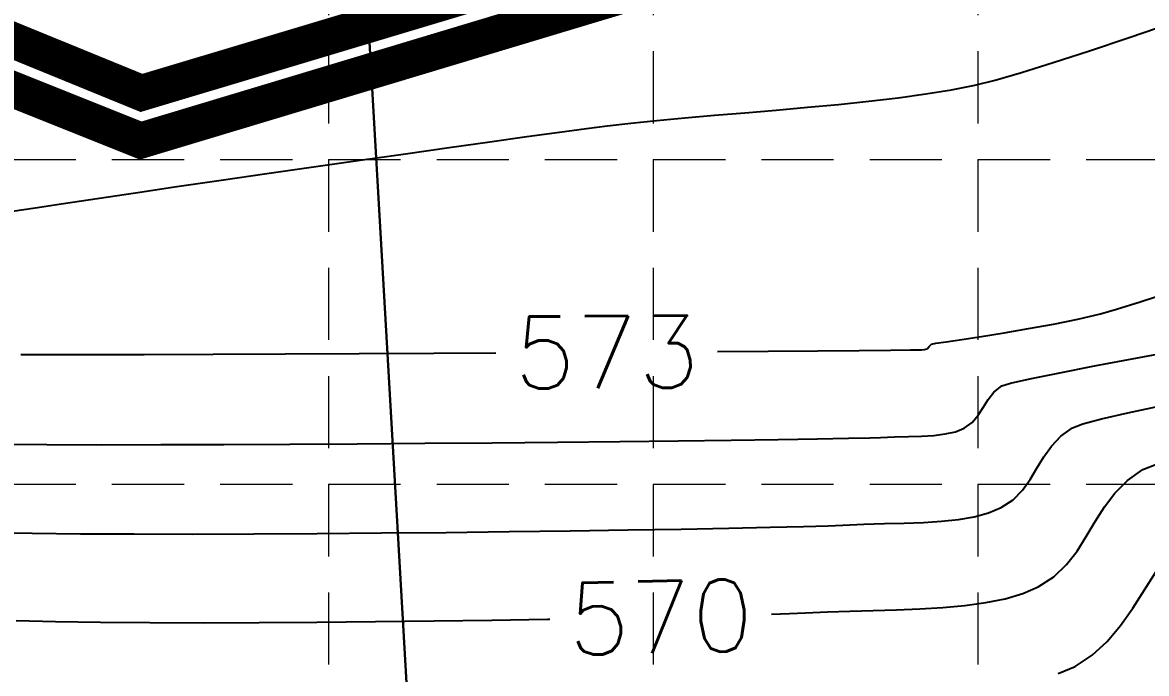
# Model space of a CAD drawing. Header units: inches. Extents: x 2547543 to 2548696, y 7125653 to 7126375.
# Drawn here: x 2548228.6 to 2548290.9, y 7125877.9 to 7125914 of the extents above; entities that cross this region are included whole.
import ezdxf

# ---------------------------------------------------------------- set-up
doc = ezdxf.new("R2010")
doc.units = ezdxf.units.IN
doc.header["$MEASUREMENT"] = 0
doc.linetypes.add('HIDDEN', pattern=[0.375, 0.25, -0.125])
for name, color, linetype in [('CONT-MJR', 6, 'Continuous'), ('CONT-MNR', 14, 'Continuous'), ('GRID', 254, 'HIDDEN'), ('LIMITS OF DISTURBANCE', 1, 'HIDDEN'), ('SILT FENCE', 200, 'Continuous'), ('V-AREA', 6, 'Continuous'), ('V-PROP-SUBD-N', 7, 'Continuous')]:
    doc.layers.add(name, color=color, linetype=linetype)
doc.styles.add('L80', font='simplex', dxfattribs={"height": 3.2})

msp = doc.modelspace()

# ---------------------------------------------------------------- linework, layer by layer
at = {"layer": 'CONT-MJR', "color": 35, "extrusion": (-0.3825174673738274, 0.9239482599983146, 0), "elevation": 5609187.199780092}
msp.add_lwpolyline([(-5080265.867834896, 570.0000000000005), (-5080266.671815611, 570.0000000000005)], dxfattribs=at)
at = {"layer": 'CONT-MJR', "color": 35, "elevation": 570}
for points in [[(2548289.866224305, 7125888.58923428), (2548290.727229306, 7125889.186591537)], [(2548288.586943418, 7125887.11725854), (2548289.168395529, 7125887.889277051)], [(2548288.075068416, 7125886.303717438), (2548288.586943418, 7125887.11725854)], [(2548287.585970963, 7125885.479192436), (2548288.075068416, 7125886.303717438)], [(2548285.787348328, 7125883.245100943), (2548286.488910478, 7125883.919345496)], [(2548283.091460358, 7125882.032331651), (2548284.066463885, 7125882.317921973)], [(2548273.233144483, 7125881.304726847), (2548274.489348946, 7125881.343023725)], [(2548274.489348946, 7125881.343023725), (2548275.776476912, 7125881.375207512)], [(2548275.776476912, 7125881.375207512), (2548277.075650205, 7125881.411856712)], [(2548277.075650205, 7125881.411856712), (2548278.367990647, 7125881.463549832)], [(2548280.856660269, 7125881.654381861), (2548282.015233093, 7125881.814677783)], [(2548228.276535604, 7125880.817860455), (2548230.456091742, 7125880.763804688)], [(2548230.456091742, 7125880.763804688), (2548232.943622445, 7125880.727739328)], [(2548232.943622445, 7125880.727739328), (2548235.687382437, 7125880.708052801)], [(2548235.687382437, 7125880.708052801), (2548238.635626439, 7125880.703133537)], [(2548238.635626439, 7125880.703133537), (2548241.736609172, 7125880.711369962)], [(2548241.736609172, 7125880.711369962), (2548244.938585358, 7125880.731150504)], [(2548254.633021851, 7125880.843641102), (2548257.721519066, 7125880.893482383)], [(2548257.721519066, 7125880.893482383), (2548257.854455603, 7125880.895901267)], [(2548272.026741701, 7125881.249738371), (2548273.233144483, 7125881.304726847)]]:
    msp.add_lwpolyline(points, dxfattribs=at)
at = {"layer": 'CONT-MJR', "color": 35, "extrusion": (0.7081826937931669, -0.7060292290067414, 0), "elevation": -3226430.844616457}
msp.add_lwpolyline([(6845597.117944852, 570), (6845598.106329961, 570)], dxfattribs=at)
at = {"layer": 'CONT-MJR', "color": 35, "extrusion": (0.8432504879433339, -0.5375208038609571, 0), "elevation": -1681466.940706686}
msp.add_lwpolyline([(7378663.044433443, 570.0000000000009), (7378663.999037351, 570.0000000000009)], dxfattribs=at)
at = {"layer": 'CONT-MJR', "color": 35, "extrusion": (0.7909669337525806, -0.6118588968953877, 0), "elevation": -2344425.123838667}
msp.add_lwpolyline([(7195530.314039715, 570), (7195531.268411757, 570)], dxfattribs=at)
at = {"layer": 'CONT-MJR', "color": 35, "extrusion": (0.545114146505517, -0.8383618355337759, 0), "elevation": -4584961.925139684}
msp.add_lwpolyline([(6020804.280450756, 570.0000000000009), (6020805.313397144, 570.0000000000009)], dxfattribs=at)
at = {"layer": 'CONT-MJR', "color": 35, "extrusion": (-0.3918443207226497, 0.9200315365885049, 0), "elevation": 5557505.819474719}
msp.add_lwpolyline([(-5136738.221748449, 570.0000000000009), (-5136739.150957482, 570.0000000000009)], dxfattribs=at)
at = {"layer": 'CONT-MJR', "color": 35, "extrusion": (0.1982247438900547, -0.9801565950957644, 0), "elevation": -6479347.506700194}
msp.add_lwpolyline([(3910241.521099945, 570.0000000000005), (3910242.619115578, 570.0000000000005)], dxfattribs=at)
at = {"layer": 'CONT-MJR', "color": 35, "extrusion": (0.06092698678525353, -0.9981422254775467, 0), "elevation": -6957384.260065115}
msp.add_lwpolyline([(2977702.727125459, 570.0000000000009), (2977703.996112365, 570.0000000000009)], dxfattribs=at)
at = {"layer": 'CONT-MJR', "color": 35, "extrusion": (0.09249276357452298, -0.9957133566877304, 0), "elevation": -6859638.00264752}
msp.add_lwpolyline([(3196448.545385842, 570.0000000000009), (3196449.772687053, 570.0000000000009)], dxfattribs=at)
at = {"layer": 'CONT-MJR', "color": 35, "extrusion": (0.009138663116004506, -0.9999582415463419, 0), "elevation": -7102295.613359426}
msp.add_lwpolyline([(2613259.551223993, 570.0000000000009), (2613262.802584127, 570.0000000000009)], dxfattribs=at)
at = {"layer": 'CONT-MJR', "color": 35, "extrusion": (0.01170656936786097, -0.9999314757690326, 0), "elevation": -7095561.221163953}
msp.add_lwpolyline([(2631493.190496353, 570), (2631496.439446242, 570)], dxfattribs=at)
at = {"layer": 'CONT-MJR', "color": 35, "extrusion": (0.01400509610245724, -0.9999019238321132, 0), "elevation": -7089493.413526136}
msp.add_lwpolyline([(2647800.161204288, 570.0000000000009), (2647803.356002497, 570.0000000000009)], dxfattribs=at)
at = {"layer": 'CONT-MJR', "color": 35, "extrusion": (0.03408554475353603, -0.9994189189918584, 0), "elevation": -7034881.285486774}
msp.add_lwpolyline([(2789678.927323905, 570.0000000000009), (2789679.919938446, 570.0000000000009)], dxfattribs=at)
at = {"layer": 'CONT-MJR', "color": 35, "extrusion": (0.04495985492995983, -0.9989887944540103, 0), "elevation": -7004105.578454188}
msp.add_lwpolyline([(2866072.888547434, 570), (2866073.787171928, 570)], dxfattribs=at)
at = {"layer": 'CONT-MNR', "color": 35}
for points, elevation in [([(2548289.953906524, 7125913.144659951), (2548292.299030502, 7125913.945598365)], 574), ([(2548283.997702373, 7125911.204919127), (2548285.754290048, 7125911.754445536)], 574), ([(2548282.53519829, 7125910.778946315), (2548283.997702373, 7125911.204919127)], 574), ([(2548272.130535509, 7125909.272344913), (2548273.852652333, 7125909.435540361)], 574), ([(2548273.852652333, 7125909.435540361), (2548275.536866716, 7125909.611314407)], 574), ([(2548268.668388456, 7125908.972448758), (2548270.394464723, 7125909.1189178)], 574), ([(2548261.026121735, 7125908.246115297), (2548262.342998195, 7125908.399947972)], 574), ([(2548262.342998195, 7125908.399947972), (2548263.789611578, 7125908.546687391)], 574), ([(2548258.384150574, 7125907.894114866), (2548259.881716216, 7125908.096401206)], 574), ([(2548249.853012203, 7125906.701011742), (2548252.267855624, 7125907.042704714)], 574), ([(2548242.173754431, 7125905.601499356), (2548244.756425336, 7125905.973320827)], 574), ([(2548239.634213575, 7125905.233811529), (2548242.173754431, 7125905.601499356)], 574), ([(2548229.317229515, 7125903.705465259), (2548230.89807606, 7125903.946161343)], 574), ([(2548289.255059367, 7125898.079315881), (2548290.574007209, 7125898.488774909)], 573), ([(2548287.119733965, 7125897.534389794), (2548288.380285955, 7125897.830449745)], 573), ([(2548284.384105455, 7125897.002453527), (2548285.766644561, 7125897.257197665)], 573), ([(2548280.690667041, 7125896.40871072), (2548281.783028983, 7125896.574629888)], 573), ([(2548251.421609967, 7125895.64511179), (2548254.864641086, 7125895.664452334)], 573), ([(2548267.150114936, 7125895.741315898), (2548269.945830222, 7125895.760472263)], 573), ([(2548272.715372065, 7125895.780189087), (2548275.003025032, 7125895.797135267)], 573), ([(2548278.245558652, 7125895.824269036), (2548278.448072942, 7125895.831177371)], 573), ([(2548278.448072942, 7125895.831177371), (2548278.627075951, 7125895.84303965)], 573), ([(2548278.627075951, 7125895.84303965), (2548278.76807399, 7125895.88230818)], 573), ([(2548278.76807399, 7125895.88230818), (2548278.885961751, 7125896.01233875)], 573), ([(2548279.003338931, 7125896.145885828), (2548279.237734303, 7125896.190758524)], 573), ([(2548290.41648073, 7125895.387330626), (2548293.107364669, 7125895.888413439)], 572), ([(2548228.528236112, 7125895.563239505), (2548231.786548213, 7125895.56669924)], 573), ([(2548235.364972668, 7125895.575177358), (2548239.190600274, 7125895.587965766)], 573), ([(2548288.032385149, 7125894.933641906), (2548290.41648073, 7125895.387330626)], 572), ([(2548286.022448724, 7125894.539011937), (2548288.032385149, 7125894.933641906)], 572), ([(2548283.394536545, 7125893.973586859), (2548284.454042256, 7125894.215105369)], 572), ([(2548282.140054717, 7125893.080441123), (2548282.469014375, 7125893.488684184)], 572), ([(2548281.594454771, 7125892.200097949), (2548281.86750699, 7125892.638532253)], 572), ([(2548281.86750699, 7125892.638532253), (2548282.140054717, 7125893.080441123)], 572), ([(2548289.881344441, 7125892.340003767), (2548291.691182289, 7125892.723786512)], 571), ([(2548280.81917116, 7125891.482214538), (2548281.263981636, 7125891.802278587)], 572), ([(2548286.168885157, 7125891.04392828), (2548286.819265847, 7125891.506356301)], 571), ([(2548254.652650361, 7125890.680718714), (2548258.271926889, 7125890.715516888)], 572), ([(2548261.728701686, 7125890.752088755), (2548264.961028833, 7125890.789343087)], 572), ([(2548264.961028833, 7125890.789343087), (2548267.906962413, 7125890.826188658)], 572), ([(2548267.906962413, 7125890.826188658), (2548270.504556507, 7125890.86153424)], 572), ([(2548272.691865198, 7125890.894288607), (2548274.406942566, 7125890.923360531)], 572), ([(2548274.406942566, 7125890.923360531), (2548275.587842696, 7125890.947658787)], 572), ([(2548275.587842696, 7125890.947658787), (2548276.172619668, 7125890.966092148)], 572), ([(2548276.172619668, 7125890.966092148), (2548276.961764559, 7125890.999832673)], 572), ([(2548276.961764559, 7125890.999832673), (2548277.72603494, 7125891.020709055)], 572), ([(2548278.455285151, 7125891.044438027), (2548279.139369537, 7125891.086736326)], 572), ([(2548279.139369537, 7125891.086736326), (2548279.768142438, 7125891.163320688)], 572), ([(2548279.768142438, 7125891.163320688), (2548280.331458199, 7125891.289907847)], 572), ([(2548229.971123294, 7125890.578457928), (2548232.993426238, 7125890.570285905)], 572), ([(2548232.993426238, 7125890.570285905), (2548236.286848877, 7125890.571526163)], 572), ([(2548239.789445293, 7125890.581087475), (2548243.439269567, 7125890.597878611)], 572), ([(2548247.174375782, 7125890.620808348), (2548250.932818019, 7125890.648785459)], 572), ([(2548285.229101419, 7125889.893537786), (2548285.653938037, 7125890.496463703)], 571), ([(2548284.849052229, 7125889.264725754), (2548285.229101419, 7125889.893537786)], 571), ([(2548282.167267191, 7125886.788032104), (2548282.870268329, 7125887.082120896)], 571), ([(2548278.55635229, 7125886.262394484), (2548279.56089674, 7125886.324112494)], 571), ([(2548279.56089674, 7125886.324112494), (2548280.503570984, 7125886.422986021)], 571), ([(2548281.375364605, 7125886.572973185), (2548282.167267191, 7125886.788032104)], 571), ([(2548226.825080935, 7125885.707512196), (2548229.15198305, 7125885.662750267)], 571), ([(2548248.529527045, 7125885.675629203), (2548252.098540264, 7125885.711067643)], 571), ([(2548252.098540264, 7125885.711067643), (2548255.603598213, 7125885.752127651)], 571), ([(2548255.603598213, 7125885.752127651), (2548258.984350964, 7125885.797350319)], 571), ([(2548262.180448588, 7125885.845276739), (2548265.131541158, 7125885.894448003)], 571), ([(2548265.131541158, 7125885.894448003), (2548267.777278743, 7125885.943405207)], 571), ([(2548267.777278743, 7125885.943405207), (2548270.057311418, 7125885.990689442)], 571), ([(2548270.057311418, 7125885.990689442), (2548271.911289251, 7125886.0348418)], 571), ([(2548271.911289251, 7125886.0348418), (2548273.278862316, 7125886.074403375)], 571), ([(2548273.278862316, 7125886.074403375), (2548274.099680685, 7125886.10791526)], 571), ([(2548274.099680685, 7125886.10791526), (2548275.261601829, 7125886.16059238)], 571), ([(2548276.39769442, 7125886.194592546), (2548277.498948045, 7125886.223873874)], 571), ([(2548229.15198305, 7125885.662750267), (2548231.837379393, 7125885.633822255)], 571), ([(2548231.837379393, 7125885.633822255), (2548234.820920036, 7125885.619269255)], 571), ([(2548234.820920036, 7125885.619269255), (2548238.042255051, 7125885.617632356)], 571), ([(2548238.042255051, 7125885.617632356), (2548241.441034511, 7125885.627452651)], 571), ([(2548244.956908484, 7125885.647271236), (2548248.529527045, 7125885.675629203)], 571), ([(2548290.811188616, 7125882.52368382), (2548291.459924549, 7125883.535529492)], 569)]:
    msp.add_lwpolyline(points, dxfattribs=dict(at, elevation=elevation))
at = {"layer": 'CONT-MNR', "color": 35, "extrusion": (0.3179264405262001, -0.9481153824373596, 0), "elevation": -5946019.111890501}
msp.add_lwpolyline([(4681586.787614707, 574), (4681589.105789966, 574)], dxfattribs=at)
at = {"layer": 'CONT-MNR', "color": 35, "extrusion": (-0.3102226957685614, 0.9506639148669137, 0), "elevation": 5983811.08919287}
msp.add_lwpolyline([(-4633182.865645937, 574), (-4633184.971246898, 574)], dxfattribs=at)
at = {"layer": 'CONT-MNR', "color": 35, "extrusion": (0.2447175513129048, -0.9695944100908462, 0), "elevation": -6285633.79600529}
msp.add_lwpolyline([(4214634.783584798, 574.0000000000009), (4214635.93815837, 574.0000000000009)], dxfattribs=at)
at = {"layer": 'CONT-MNR', "color": 35, "extrusion": (0.1350059487962669, -0.9908447879408863, 0), "elevation": -6716638.011443799}
msp.add_lwpolyline([(3486987.355372096, 574.0000000000009), (3486988.906133703, 574.0000000000009)], dxfattribs=at)
at = {"layer": 'CONT-MNR', "color": 35, "extrusion": (0.159394145242516, -0.9872150254440052, 0), "elevation": -6628624.729093854}
msp.add_lwpolyline([(3651527.35291914, 574), (3651528.798213363, 574)], dxfattribs=at)
at = {"layer": 'CONT-MNR', "color": 35, "extrusion": (-0.1928807740543557, 0.9812222006254204, 0), "elevation": 6500587.086764881}
msp.add_lwpolyline([(-3874880.113077276, 574.0000000000009), (-3874881.430943715, 574.0000000000009)], dxfattribs=at)
at = {"layer": 'CONT-MNR', "color": 35, "extrusion": (0.1170203449779626, -0.9931295176668744, 0), "elevation": -6778751.092799376}
msp.add_lwpolyline([(3364644.055808528, 574), (3364645.689395518, 574)], dxfattribs=at)
at = {"layer": 'CONT-MNR', "color": 35, "extrusion": (0.08594933322994662, -0.9962995092427416, 0), "elevation": -6880517.622863542}
msp.add_lwpolyline([(3151302.610157634, 574.0000000000009), (3151304.250469379, 574.0000000000009)], dxfattribs=at)
at = {"layer": 'CONT-MNR', "color": 35, "extrusion": (0.08381166056028079, -0.9964816132544185, 0), "elevation": -6887262.640118506}
msp.add_lwpolyline([(3136535.439555886, 574.0000000000009), (3136537.137663754, 574.0000000000009)], dxfattribs=at)
at = {"layer": 'CONT-MNR', "color": 35, "extrusion": (0.08803295520507683, -0.9961175627393893, 0), "elevation": -6873911.450352455}
msp.add_lwpolyline([(3165691.732796283, 574.0000000000009), (3165693.475633524, 574.0000000000009)], dxfattribs=at)
at = {"layer": 'CONT-MNR', "color": 35, "extrusion": (0.1297172701683815, -0.9915510222979265, 0), "elevation": -6735148.14225186}
msp.add_lwpolyline([(3451083.036532441, 574.0000000000005), (3451084.190689406, 574.0000000000005)], dxfattribs=at)
at = {"layer": 'CONT-MNR', "color": 35, "extrusion": (0.09138122867359508, -0.9958159825219236, 0), "elevation": -6863230.144701743}
msp.add_lwpolyline([(3188776.087789061, 574.0000000000005), (3188777.646713452, 574.0000000000005)], dxfattribs=at)
at = {"layer": 'CONT-MNR', "color": 35, "extrusion": (0.1379045028021051, -0.9904455301059742, 0), "elevation": -6706407.319184469}
msp.add_lwpolyline([(3506602.018036197, 574.0000000000009), (3506604.093139786, 574.0000000000009)], dxfattribs=at)
at = {"layer": 'CONT-MNR', "color": 35, "extrusion": (0.1362759896256699, -0.9906709113785186, 0), "elevation": -6712163.234740131}
msp.add_lwpolyline([(3495573.787955091, 574.0000000000009), (3495575.606106278, 574.0000000000009)], dxfattribs=at)
at = {"layer": 'CONT-MNR', "color": 35, "extrusion": (0.1391196019281036, -0.9902755860665081, 0), "elevation": -6702099.93185341}
msp.add_lwpolyline([(3514825.359153786, 574.0000000000009), (3514827.641173473, 574.0000000000009)], dxfattribs=at)
at = {"layer": 'CONT-MNR', "color": 35, "extrusion": (0.141733536856867, -0.9899048461998977, 0), "elevation": -6692797.114449956}
msp.add_lwpolyline([(3532499.690597153, 574), (3532502.293134853, 574)], dxfattribs=at)
at = {"layer": 'CONT-MNR', "color": 35, "extrusion": (0.1409509283241546, -0.9900165836007794, 0), "elevation": -6695587.624809585}
msp.add_lwpolyline([(3527210.232561906, 574), (3527212.778299248, 574)], dxfattribs=at)
at = {"layer": 'CONT-MNR', "color": 35, "extrusion": (0.1441604060713312, -0.9895543326777712, 0), "elevation": -6684115.137934116}
msp.add_lwpolyline([(3548892.49016578, 574), (3548894.962869355, 574)], dxfattribs=at)
at = {"layer": 'CONT-MNR', "color": 35, "extrusion": (0.1464251356081229, -0.9892217545435112, 0), "elevation": -6675974.152710966}
msp.add_lwpolyline([(3564178.784147386, 574), (3564180.920102315, 574)], dxfattribs=at)
at = {"layer": 'CONT-MNR', "color": 35, "extrusion": (0.1451718842552512, -0.9894064503639441, 0), "elevation": -6680483.8563103}
msp.add_lwpolyline([(3555721.018930452, 574.0000000000005), (3555723.348278461, 574.0000000000005)], dxfattribs=at)
at = {"layer": 'CONT-MNR', "color": 35, "extrusion": (0.1480935436134734, -0.9889733577503512, 0), "elevation": -6669952.609000232}
msp.add_lwpolyline([(3575432.83442974, 574), (3575434.7269559, 574)], dxfattribs=at)
at = {"layer": 'CONT-MNR', "color": 35, "extrusion": (0.1545363184314497, -0.9879871083600502, 0), "elevation": -6646507.019211051}
msp.add_lwpolyline([(3618827.383125482, 574), (3618828.638707521, 574)], dxfattribs=at)
at = {"layer": 'CONT-MNR', "color": 35, "extrusion": (0.3065878218231146, -0.9518423753488591, 0), "elevation": -6001457.287593111}
msp.add_lwpolyline([(4610284.649248254, 573.0000000000009), (4610286.435501852, 573.0000000000009)], dxfattribs=at)
at = {"layer": 'CONT-MNR', "color": 35, "extrusion": (0.2006907707783324, -0.9796546404342701, 0), "elevation": -6469500.880600183}
msp.add_lwpolyline([(3926541.789480151, 573.0000000000009), (3926543.170670365, 573.0000000000009)], dxfattribs=at)
at = {"layer": 'CONT-MNR', "color": 35, "extrusion": (-0.2736341441506497, 0.9618338500775182, 0), "elevation": 6156631.035531924}
msp.add_lwpolyline([(-4400918.978058332, 573.0000000000009), (-4400919.887543282, 573.0000000000009)], dxfattribs=at)
at = {"layer": 'CONT-MNR', "color": 35, "extrusion": (0.1671712348028757, -0.9859278768015852, 0), "elevation": -6599620.654815993}
msp.add_lwpolyline([(3703668.245132067, 573), (3703669.613285993, 573)], dxfattribs=at)
at = {"layer": 'CONT-MNR', "color": 35, "extrusion": (0.1469288190056288, -0.9891470680063765, 0), "elevation": -6674143.667218822}
msp.add_lwpolyline([(3567623.038318356, 573), (3567623.917318885, 573)], dxfattribs=at)
at = {"layer": 'CONT-MNR', "color": 35, "extrusion": (0.1570365397887517, -0.9875927931952398, 0), "elevation": -6637310.748545542}
msp.add_lwpolyline([(3635690.864922537, 573), (3635692.13282909, 573)], dxfattribs=at)
at = {"layer": 'CONT-MNR', "color": 35, "extrusion": (0.007118983919457256, -0.9999746597129122, 0), "elevation": -7107574.095461134}
msp.add_lwpolyline([(2598934.509268749, 573), (2598937.278880774, 573)], dxfattribs=at)
at = {"layer": 'CONT-MNR', "color": 35, "extrusion": (0.007771591964163187, -0.9999698007231731, 0), "elevation": -7105876.446699461}
msp.add_lwpolyline([(2603577.601477264, 573), (2603579.334384486, 573)], dxfattribs=at)
at = {"layer": 'CONT-MNR', "color": 35, "extrusion": (0.008397333406498605, -0.9999647417742589, 0), "elevation": -7104245.83479641}
msp.add_lwpolyline([(2608025.411105119, 573.0000000000009), (2608026.516291692, 573.0000000000009)], dxfattribs=at)
at = {"layer": 'CONT-MNR', "color": 35, "extrusion": (0.01084080425623258, -0.9999412367549796, 0), "elevation": -7097851.697856209}
msp.add_lwpolyline([(2625378.537686036, 573.0000000000009), (2625378.942240933, 573.0000000000009)], dxfattribs=at)
at = {"layer": 'CONT-MNR', "color": 35, "extrusion": (0.7511157388159894, -0.6601705438013047, 0), "elevation": -2790254.267398875}
msp.add_lwpolyline([(7034671.305936485, 573), (7034671.483734752, 573)], dxfattribs=at)
at = {"layer": 'CONT-MNR', "color": 35, "extrusion": (0.1504626614305335, -0.988615692529327, 0), "elevation": -6661351.92134116}
msp.add_lwpolyline([(3591450.149310033, 573.0000000000009), (3591450.739500887, 573.0000000000009)], dxfattribs=at)
at = {"layer": 'CONT-MNR', "color": 35, "extrusion": (0.002369225456421948, -0.9999971933814298, 0), "elevation": -7119838.231410858}
msp.add_lwpolyline([(2565107.487809988, 573), (2565111.066244486, 573)], dxfattribs=at)
at = {"layer": 'CONT-MNR', "color": 35, "extrusion": (0.004097696719401842, -0.999991604405555, 0), "elevation": -7115393.850464784}
msp.add_lwpolyline([(2577417.555591088, 573.0000000000009), (2577421.555546225, 573.0000000000009)], dxfattribs=at)
at = {"layer": 'CONT-MNR', "color": 35, "extrusion": (0.00470203640309259, -0.9999889453657296, 0), "elevation": -7113834.897940847}
msp.add_lwpolyline([(2581721.241161644, 573), (2581725.342513284, 573)], dxfattribs=at)
at = {"layer": 'CONT-MNR', "color": 35, "extrusion": (0.005198924999467952, -0.9999864854981041, 0), "elevation": -7112551.174160848}
msp.add_lwpolyline([(2585259.850436615, 573), (2585263.980274269, 573)], dxfattribs=at)
at = {"layer": 'CONT-MNR', "color": 35, "extrusion": (0.2022515181179634, -0.9793336119111706, 0), "elevation": -6463233.320349609}
msp.add_lwpolyline([(3936843.541507364, 572.0000000000009), (3936845.143011129, 572.0000000000009)], dxfattribs=at)
at = {"layer": 'CONT-MNR', "color": 35, "extrusion": (0.6065611834118947, -0.7950368109578083, 0), "elevation": -4119658.404395341}
msp.add_lwpolyline([(6348268.75494827, 572), (6348269.311259637, 572)], dxfattribs=at)
at = {"layer": 'CONT-MNR', "color": 35, "extrusion": (0.2918762215912963, -0.9564561000221539, 0), "elevation": -6071821.43040709}
msp.add_lwpolyline([(4517199.700526346, 572.0000000000005), (4517200.20576036, 572.0000000000005)], dxfattribs=at)
at = {"layer": 'CONT-MNR', "color": 35, "extrusion": (0.7692121849595223, -0.6389934385498789, 0), "elevation": -2593229.106513661}
msp.add_lwpolyline([(7109657.810279718, 572), (7109658.327457385, 572)], dxfattribs=at)
at = {"layer": 'CONT-MNR', "color": 35, "extrusion": (0.2609814261330004, -0.9653438222797023, 0), "elevation": -6213879.8749506}
msp.add_lwpolyline([(4319698.87748364, 571.0000000000009), (4319699.952596674, 571.0000000000009)], dxfattribs=at)
at = {"layer": 'CONT-MNR', "color": 35, "extrusion": (0.2259546165523167, -0.9741378297031152, 0), "elevation": -6365803.435785992}
msp.add_lwpolyline([(4092512.357674079, 571), (4092513.845745925, 571)], dxfattribs=at)
at = {"layer": 'CONT-MNR', "color": 35, "extrusion": (-0.3668173320600627, 0.9302929887408254, 0), "elevation": 5694413.31300396}
msp.add_lwpolyline([(-4984547.757215745, 572.0000000000005), (-4984548.281473119, 572.0000000000005)], dxfattribs=at)
at = {"layer": 'CONT-MNR', "color": 35, "extrusion": (0.3530312858410822, -0.9356115172534979, 0), "elevation": -5767441.191548532}
msp.add_lwpolyline([(4899869.138623421, 571.0000000000009), (4899869.7528076, 571.0000000000009)], dxfattribs=at)
at = {"layer": 'CONT-MNR', "color": 35, "extrusion": (0.008584279063347935, -0.9999631543976822, 0), "elevation": -7103753.193921713}
msp.add_lwpolyline([(2609327.674881619, 572.0000000000009), (2609331.394851025, 572.0000000000009)], dxfattribs=at)
at = {"layer": 'CONT-MNR', "color": 35, "extrusion": (0.01057917374264685, -0.9999440389756433, 0), "elevation": -7098533.47637314}
msp.add_lwpolyline([(2623501.704734232, 572), (2623505.161702486, 572)], dxfattribs=at)
at = {"layer": 'CONT-MNR', "color": 35, "extrusion": (0.01497305593241518, -0.9998878975145389, 0), "elevation": -7086936.634661892}
msp.add_lwpolyline([(2654681.199537358, 572.0000000000009), (2654683.387091279, 572.0000000000009)], dxfattribs=at)
at = {"layer": 'CONT-MNR', "color": 35, "extrusion": (0.03252165036615899, -0.9994710312247481, 0), "elevation": -7039247.449621274}
msp.add_lwpolyline([(2778675.50301005, 572.0000000000009), (2778676.232646215, 572.0000000000009)], dxfattribs=at)
at = {"layer": 'CONT-MNR', "color": 35, "extrusion": (0.7284082398575641, -0.6851433690167377, 0), "elevation": -3026064.354152209}
msp.add_lwpolyline([(6936498.372102996, 571.0000000000009), (6936499.123693312, 571.0000000000009)], dxfattribs=at)
at = {"layer": 'CONT-MNR', "color": 35, "extrusion": (-0.006944377795864952, -0.9999758875178083, 0), "elevation": -7143414.627178486}
msp.add_lwpolyline([(2498680.96136251, 572.0000000000009), (2498683.650664688, 572.0000000000009)], dxfattribs=at)
at = {"layer": 'CONT-MNR', "color": 35, "extrusion": (0.002729768061415554, -0.9999962741762246, 0), "elevation": -7118907.927684871}
msp.add_lwpolyline([(2567678.821060829, 572.0000000000009), (2567682.323670295, 572.0000000000009)], dxfattribs=at)
at = {"layer": 'CONT-MNR', "color": 35, "extrusion": (0.00613886298281496, -0.9999811570031099, 0), "elevation": -7110113.007423703}
msp.add_lwpolyline([(2591940.288737271, 572), (2591944.023913868, 572)], dxfattribs=at)
at = {"layer": 'CONT-MNR', "color": 35, "extrusion": (0.8541529012465913, -0.5200219430870497, 0), "elevation": -1528993.88464514}
msp.add_lwpolyline([(7411762.296307846, 571), (7411763.028170869, 571)], dxfattribs=at)
at = {"layer": 'CONT-MNR', "color": 35, "extrusion": (0.8113358071572672, -0.584580369174732, 0), "elevation": -2098140.175546729}
msp.add_lwpolyline([(7271164.956977269, 571.0000000000009), (7271165.68646387, 571.0000000000009)], dxfattribs=at)
at = {"layer": 'CONT-MNR', "color": 35, "extrusion": (0.7147619607703909, -0.6993678141262052, 0), "elevation": -3162200.249182069}
msp.add_lwpolyline([(6875500.813345679, 571), (6875501.553478869, 571)], dxfattribs=at)
at = {"layer": 'CONT-MNR', "color": 35, "extrusion": (0.5551556526315615, -0.8317464766088433, 0), "elevation": -4512237.833332886}
msp.add_lwpolyline([(6075501.792401992, 571), (6075502.578855807, 571)], dxfattribs=at)
at = {"layer": 'CONT-MNR', "color": 35, "extrusion": (0.1695533191920624, -0.9855210154790991, 0), "elevation": -6590641.406157028}
msp.add_lwpolyline([(3719601.684807799, 571), (3719602.569409555, 571)], dxfattribs=at)
at = {"layer": 'CONT-MNR', "color": 35, "extrusion": (0.01499360708642703, -0.9998875895552151, 0), "elevation": -7086877.179392539}
msp.add_lwpolyline([(2654815.265213329, 571.0000000000009), (2654818.461670268, 571.0000000000009)], dxfattribs=at)
at = {"layer": 'CONT-MNR', "color": 35, "extrusion": (0.02991389103237125, -0.999552479424319, 0), "elevation": -7046468.351419514}
msp.add_lwpolyline([(2760297.838106807, 571.0000000000009), (2760298.974708051, 571.0000000000009)], dxfattribs=at)
at = {"layer": 'CONT-MNR', "color": 35, "extrusion": (0.03640525861211943, -0.999337108860361, 0), "elevation": -7028391.835669348}
msp.add_lwpolyline([(2806007.999193319, 571.0000000000009), (2806009.057298974, 571.0000000000009)], dxfattribs=at)
at = {"layer": 'CONT-MNR', "color": 35, "extrusion": (0.005636797752549916, -0.9999841131293521, 0), "elevation": -7111408.497801657}
msp.add_lwpolyline([(2588368.133542111, 571), (2588371.64947194, 571)], dxfattribs=at)
at = {"layer": 'CONT-MNR', "color": 35, "extrusion": (0.8406241425773151, -0.5416189166897274, 0), "elevation": -1717357.994742809}
msp.add_lwpolyline([(7370390.196285581, 569), (7370391.395144752, 569)], dxfattribs=at)
at = {"layer": 'CONT-MNR', "color": 35, "extrusion": (0.8179995101109747, -0.5752189161164691, 0), "elevation": -2014441.737921634}
msp.add_lwpolyline([(7294791.113157434, 569.0000000000009), (7294792.293967589, 569.0000000000009)], dxfattribs=at)
at = {"layer": 'CONT-MNR', "color": 35, "extrusion": (0.7682428562094822, -0.640158506842717, 0), "elevation": -2603987.862230733}
msp.add_lwpolyline([(7105714.863424465, 569), (7105716.016942729, 569)], dxfattribs=at)
at = {"layer": 'CONT-MNR', "color": 35, "extrusion": (0.6808043840650706, -0.7324652828890801, 0), "elevation": -3484573.314867417}
msp.add_lwpolyline([(6717862.022345977, 569.0000000000009), (6717863.151348818, 569.0000000000009)], dxfattribs=at)
at = {"layer": 'CONT-MNR', "color": 35, "extrusion": (0.5444479895070178, -0.8387946034171694, 0), "elevation": -4589738.528649301}
msp.add_lwpolyline([(6017159.46453044, 569.0000000000009), (6017160.590893069, 569.0000000000009)], dxfattribs=at)
at = {"layer": 'CONT-MNR', "color": 35, "extrusion": (0.3864105764514177, -0.9223268761163165, 0), "elevation": -5587704.017368}
msp.add_lwpolyline([(5103867.267418191, 569.0000000000005), (5103868.297404004, 569.0000000000005)], dxfattribs=at)
at = {"layer": 'GRID', "color": 252, "linetype": 'HIDDEN', "lineweight": 0, "ltscale": 16}
for p, q in [((2548245.583313592, 7126356.376313465), (2548245.583313592, 7125726.296813901)), ((2548263.583313592, 7126356.376313465), (2548263.583313592, 7125726.296813901)), ((2548281.583313592, 7126356.376313465), (2548281.583313592, 7125726.296813901)), ((2547561.583313602, 7125906.376313471), (2548677.583313586, 7125906.376313471)), ((2547561.583313602, 7125888.376313471), (2548677.583313586, 7125888.376313471))]:
    msp.add_line(p, q, dxfattribs=at)
at = {"layer": 'LIMITS OF DISTURBANCE', "color": 1, "ltscale": 60, "const_width": 2}
msp.add_lwpolyline([(2547967.954697454, 7126013.196141268), (2547973.363180194, 7125907.08563582), (2547973.905160983, 7125899.71725772), (2547973.905160983, 7125899.71725772), (2548217.576583167, 7125914.470785707), (2548235.181018622, 7125907.431437847), (2548305.145239341, 7125928.501275192), (2548299.352715652, 7125944.690279533), (2548299.352715652, 7125944.690279533), (2548297.334525043, 7126023.04580101), (2548289.109176521, 7126123.768545461), (2548242.752504996, 7126178.872915617), (2548190.989095759, 7126165.783801441), (2548158.767342761, 7126105.378208232), (2548157.321084304, 7126106.061658075, 0.5593995445289427), (2548084.211959569, 7126057.953686372), (2548033.93825647, 7126055.827996069), (2548036.387905852, 7126016.034942284), (2547967.954697454, 7126013.196141268)], format="xyb", close=True, dxfattribs=at)
at = {"layer": 'SILT FENCE', "ltscale": 60, "const_width": 2}
msp.add_lwpolyline([(2547975.841348776, 7125907.322654696), (2547976.012900911, 7125902.263686043), (2548118.600467875, 7125910.896980291), (2548218.604574398, 7125916.866866249), (2548235.222198039, 7125910.071090102), (2548302.284378363, 7125930.185571211), (2548299.393388013, 7125938.306453394)], dxfattribs=at)
at = {"layer": 'V-AREA', "color": 7}
for p, q in [((2548246.43284959, 7125937.798923051), (2548253.604166746, 7125812.794041495)), ((2548253.604166746, 7125812.794041494), (2548246.43284959, 7125937.798923053))]:
    msp.add_line(p, q, dxfattribs=at)
at = {"layer": 'V-PROP-SUBD-N'}
msp.add_line((2548246.43284959, 7125937.798923052), (2548253.604166746, 7125812.794041494), dxfattribs=at)

# ---------------------------------------------------------------- texts
at = {"layer": 'CONT-MJR', "color": 35, "insert": (2548258.809533323, 7125882.899618254, 570), "char_height": 4, "width": 15.04761904761904, "attachment_point": 1, "rotation": 1.2915893217376655, "style": 'L80'}
msp.add_mtext('\\Fsimplex.shx;\\W1.0000000000;\\T1.0000000000;\\o\\l570', dxfattribs=at)
at = {"layer": 'CONT-MNR', "color": 35, "insert": (2548255.852042597, 7125897.669012955, 573), "char_height": 4, "width": 15.04761904761904, "attachment_point": 1, "rotation": 0.360660503141001, "style": 'L80'}
msp.add_mtext('\\Fsimplex.shx;\\W1.0000000000;\\T1.0000000000;\\o\\l573', dxfattribs=at)

doc.saveas('drawing.dxf')
